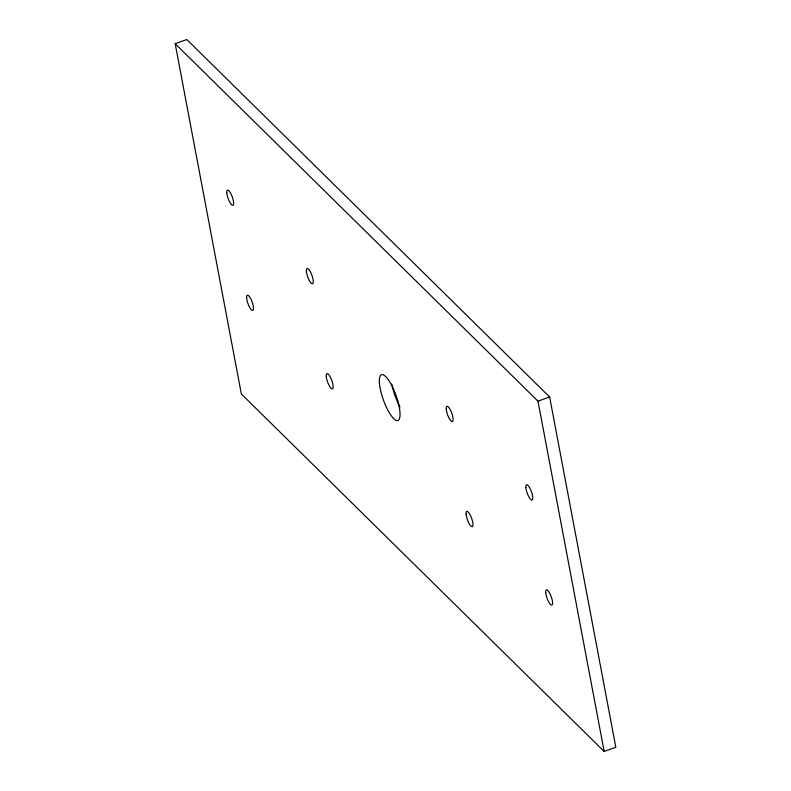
<?xml version="1.0" encoding="UTF-8"?>
<svg xmlns="http://www.w3.org/2000/svg" width="791" height="791" viewBox="0 0 791 791"><rect width="100%" height="100%" fill="white"/><g stroke="black" fill="none" stroke-linecap="round" stroke-linejoin="round"><path stroke-width="1.19" d="M175.177 43.713L186.834 39.55L549.646 397.013L615.823 747.287L604.166 751.45L241.354 393.987L175.177 43.713L537.989 401.175L604.166 751.45M537.989 401.175L549.646 397.013M399.989 406.91A24.333 6.714 70.3 0 1 391.772 384.001M545.731 592.627A8.108 2.235 70.3 0 0 551.258 605.046A8.108 2.235 70.3 0 0 550.467 594.733A8.108 2.235 70.3 0 0 545.731 592.627M326.258 376.397A8.108 2.235 70.3 0 0 331.785 388.816A8.108 2.235 70.3 0 0 330.994 378.503A8.108 2.235 70.3 0 0 326.258 376.397M246.624 297.93A8.108 2.235 70.3 0 0 252.151 310.359A8.108 2.235 70.3 0 0 251.36 300.046A8.108 2.235 70.3 0 0 246.624 297.93M525.877 487.543A8.108 2.235 70.3 0 0 531.404 499.971A8.108 2.235 70.3 0 0 530.613 489.649A8.108 2.235 70.3 0 0 525.877 487.543M446.243 409.085A8.108 2.235 70.3 0 0 451.77 421.504A8.108 2.235 70.3 0 0 450.979 411.191A8.108 2.235 70.3 0 0 446.243 409.085M306.404 271.313A8.108 2.235 70.3 0 0 311.931 283.732A8.108 2.235 70.3 0 0 311.14 273.419A8.108 2.235 70.3 0 0 306.404 271.313M226.77 192.856A8.108 2.235 70.3 0 0 232.297 205.274A8.108 2.235 70.3 0 0 231.506 194.962A8.108 2.235 70.3 0 0 226.77 192.856M379.413 383.052A24.333 6.714 70.3 0 0 395.984 420.318A24.333 6.714 70.3 0 0 393.621 389.38A24.333 6.714 70.3 0 0 379.413 383.052M466.097 514.17A8.108 2.235 70.3 0 0 471.624 526.588A8.108 2.235 70.3 0 0 470.833 516.276A8.108 2.235 70.3 0 0 466.097 514.17"/></g></svg>
